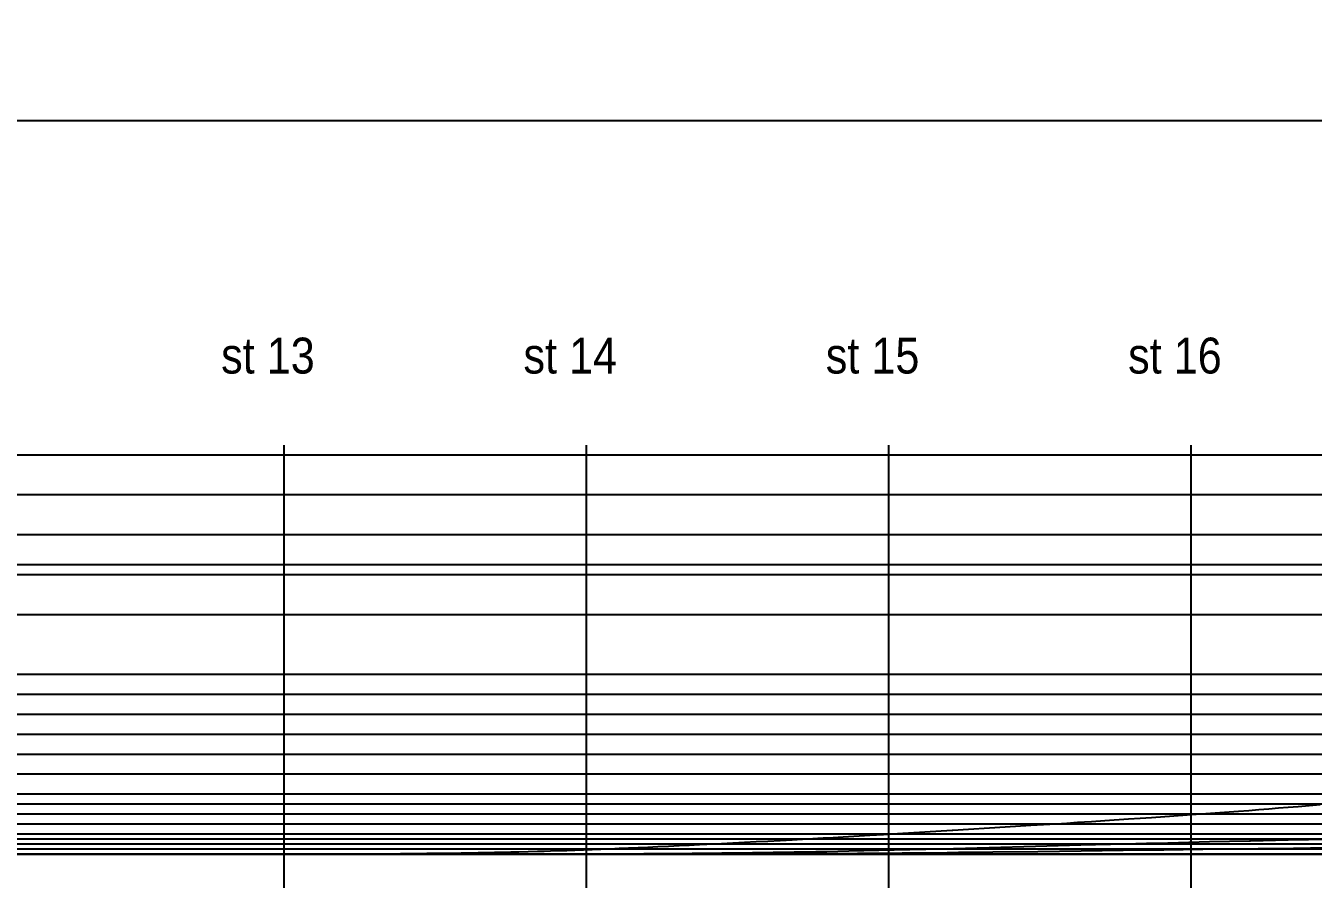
# Model space of a CAD drawing. Header units: millimetres. Extents: x -190954 to 154095, y 101 to 64253.
# Drawn here: x 148.26 to 191.27, y 140.33 to 168.84 of the extents above; entities that cross this region are included whole.
import ezdxf

# ---------------------------------------------------------------- set-up
doc = ezdxf.new("R2010")
doc.units = ezdxf.units.MM
for name, color, linetype in [('B1', 179, 'Continuous'), ('B2', 179, 'Continuous'), ('B3', 179, 'Continuous'), ('B4', 179, 'Continuous'), ('GRID', 179, 'Continuous'), ('WL20', 179, 'Continuous')]:
    doc.layers.add(name, color=color, linetype=linetype)
doc.styles.add('SLDTEXTSTYLE0', font='TXT', dxfattribs={"width": 0.75})
doc.styles.add('SLDTEXTSTYLE5', font='TXT', dxfattribs={"width": 0.9})
doc.dimstyles.new('SLDDIMSTYLE0', dxfattribs={"dimtxt": 3.175, "dimasz": 3.302, "dimexe": 0, "dimexo": 0.0625, "dimgap": 0.79375, "dimtad": 0, "dimtih": 1, "dimtoh": 1, "dimlfac": 1500, "dimrnd": 1e-09, "dimzin": 4, "dimdsep": 46, "dimtxsty": 'SLDTEXTSTYLE0', "dimsah": 1, "dimcen": 0.09, "dimadec": 0, "dimazin": 1, "dimtfac": 1, "dimtofl": 0, "dimtmove": 0, "dimatfit": 3, "dimfxl": 0, "dimfrac": 2, "dimtolj": 1, "dimtzin": 12, "dimarcsym": 0})

# ---------------------------------------------------------------- blocks, each defined once
blk = doc.blocks.new('_D')
at = {"layer": 'WL20'}
for p, q in [((25.597, 126.417), (25.597, 168.839)), ((227.596, 126.417), (227.596, 168.839)), ((25.597, 165.664), (126.8, 165.664)), ((227.596, 165.664), (146.741, 165.664))]:
    blk.add_line(p, q, dxfattribs=at)
for points in [[(25.597, 165.664), (28.899, 165.156), (28.899, 166.172)], [(227.596, 165.664), (224.294, 166.172), (224.294, 165.156)]]:
    blk.add_solid(points, dxfattribs=at)
at = {"layer": 'WL20', "insert": (126.8, 167.237), "char_height": 3.175, "attachment_point": 1, "style": 'SLDTEXTSTYLE0'}
blk.add_mtext('302998.00', dxfattribs=at)

msp = doc.modelspace()

# ---------------------------------------------------------------- linework, layer by layer
at = {"layer": 'B1', "color": 211}
for p, q in [((147.8723607, 141.1652667), (148.4700767, 141.1652667)), ((148.4700767, 141.1652667), (149.1391447, 141.1652667)), ((149.1391447, 141.1652667), (149.916086, 141.1652667)), ((149.916086, 141.1652667), (150.8009, 141.1652667)), ((150.8009, 141.1652667), (151.7935873, 141.1652667)), ((151.7935873, 141.1652667), (152.8941473, 141.1652667)), ((152.8941473, 141.1652667), (154.1025813, 141.1652667)), ((154.1025813, 141.1652667), (155.418888, 141.1652667)), ((155.418888, 141.1652667), (156.8430673, 141.1652667)), ((156.8430673, 141.1652667), (158.3374793, 141.1652667)), ((158.3374793, 141.1652667), (159.864482, 141.1652667)), ((159.864482, 141.1652667), (161.4240747, 141.1652667)), ((161.4240747, 141.1652667), (163.0162587, 141.1652667)), ((163.0162587, 141.1652667), (164.6410333, 141.1652667)), ((164.6410333, 141.1652667), (166.2983987, 141.1652667)), ((166.2983987, 141.1652667), (167.9883547, 141.1652667)), ((167.9883547, 141.1652667), (169.7109013, 141.1652667)), ((169.7109013, 141.1652667), (171.4332193, 141.1652667)), ((171.4332193, 141.1652667), (173.1224893, 141.1652667)), ((173.1224893, 141.1652667), (174.7787113, 141.1652667)), ((174.7787113, 141.1652667), (176.4018853, 141.1652667)), ((176.4018853, 141.1652667), (177.9920113, 141.1652667)), ((177.9920113, 141.1652667), (179.5490893, 141.1652667)), ((179.5490893, 141.1652667), (181.0731193, 141.1652667)), ((181.0731193, 141.1652667), (182.5641013, 141.1652667)), ((182.5641013, 141.1652667), (184.0030333, 141.1652667)), ((184.0030333, 141.1652667), (185.3709133, 141.1652667)), ((185.3709133, 141.1652667), (186.6677413, 141.1652667)), ((186.6677413, 141.1652667), (187.8935167, 141.1652667)), ((187.8935167, 141.1652667), (189.0482407, 141.1652667)), ((189.0482407, 141.1652667), (190.1319127, 141.1652667)), ((190.1319127, 141.1652667), (191.144532, 141.1652667)), ((191.144532, 141.1652667), (192.0860993, 141.1652667))]:
    msp.add_line(p, q, dxfattribs=at)
at = {"layer": 'B2', "color": 211}
for p, q in [((147.895858, 141.1652667), (148.4935593, 141.1652667)), ((148.4935593, 141.1652667), (149.1616453, 141.1652667)), ((149.1616453, 141.1652667), (149.936082, 141.1652667)), ((149.936082, 141.1652667), (150.8170187, 141.1652667)), ((150.8170187, 141.1652667), (151.8047053, 141.1652667)), ((151.8047053, 141.1652667), (152.8994633, 141.1652667)), ((152.8994633, 141.1652667), (154.1016493, 141.1652667)), ((154.1016493, 141.1652667), (155.4116133, 141.1652667)), ((155.4116133, 141.1652667), (156.829668, 141.1652667)), ((156.829668, 141.1652667), (158.3022847, 141.1653107)), ((158.3022847, 141.1653107), (159.5218733, 141.1654053)), ((159.5218733, 141.1654053), (159.7772667, 141.1654313)), ((159.7772667, 141.1654313), (161.255876, 141.1656193)), ((161.255876, 141.1656193), (162.738168, 141.1658733)), ((162.738168, 141.1658733), (164.2230807, 141.166198)), ((164.2230807, 141.166198), (165.70842, 141.1666053)), ((165.70842, 141.1666053), (167.190758, 141.1671133)), ((167.190758, 141.1671133), (168.6652187, 141.167748)), ((168.6652187, 141.167748), (169.3995207, 141.1683207)), ((169.3995207, 141.1683207), (170.1340513, 141.1693347)), ((170.1340513, 141.1693347), (171.258574, 141.1717713)), ((171.258574, 141.1717713), (171.604434, 141.1727413)), ((171.604434, 141.1727413), (173.0778027, 141.1780873)), ((173.0778027, 141.1780873), (173.8161327, 141.1815287)), ((173.8161327, 141.1815287), (174.5558787, 141.1855087)), ((174.5558787, 141.1855087), (175.297306, 141.1900473)), ((175.297306, 141.1900473), (176.0407053, 141.1951667)), ((176.0407053, 141.1951667), (176.7863893, 141.2008913)), ((176.7863893, 141.2008913), (177.534702, 141.2072467)), ((177.534702, 141.2072467), (178.2860087, 141.2142627)), ((178.2860087, 141.2142627), (179.0407173, 141.2219673)), ((179.0407173, 141.2219673), (179.4194773, 141.2260893)), ((179.4194773, 141.2260893), (179.7992553, 141.230396)), ((179.7992553, 141.230396), (180.5621033, 141.2395827)), ((180.5621033, 141.2395827), (182.0667333, 141.2586493)), ((182.0667333, 141.2586493), (183.5204033, 141.2774027)), ((183.5204033, 141.2774027), (184.92358, 141.2956327)), ((184.92358, 141.2956327), (186.276434, 141.3131193)), ((186.276434, 141.3131193), (187.5788193, 141.32964)), ((187.5788193, 141.32964), (188.83026, 141.3449767)), ((188.83026, 141.3449767), (189.4366373, 141.3521347)), ((189.4366373, 141.3521347), (190.029954, 141.35892)), ((190.029954, 141.35892), (190.610056, 141.36531)), ((190.610056, 141.36531), (191.176778, 141.371282)), ((191.176778, 141.371282), (191.7753887, 141.3771273))]:
    msp.add_line(p, q, dxfattribs=at)
at = {"layer": 'B3', "color": 211}
for p, q in [((184.9838867, 141.5111627), (185.704852, 141.5299827)), ((185.704852, 141.5299827), (186.4150507, 141.548176)), ((186.4150507, 141.548176), (187.114258, 141.5656793)), ((187.114258, 141.5656793), (187.8022427, 141.58243)), ((187.8022427, 141.58243), (189.143614, 141.6134393)), ((189.143614, 141.6134393), (189.176572, 141.61417)), ((189.176572, 141.61417), (190.4373107, 141.6407713)), ((190.4373107, 141.6407713), (191.11256, 141.6539893)), ((191.11256, 141.6539893), (191.8695233, 141.6683653)), ((147.9688893, 141.1652667), (148.5671393, 141.1652667)), ((148.5671393, 141.1652667), (149.2330013, 141.1652667)), ((149.2330013, 141.1652667), (150.0004467, 141.1652667)), ((150.0004467, 141.1652667), (150.8698047, 141.1652667)), ((150.8698047, 141.1652667), (151.841806, 141.1652667)), ((151.841806, 141.1652667), (152.9175507, 141.1652667)), ((152.9175507, 141.1652667), (153.380636, 141.1652667)), ((153.380636, 141.1652667), (154.0984173, 141.1652667)), ((154.0984173, 141.1652667), (155.3859427, 141.1652667)), ((155.3859427, 141.1652667), (156.7816613, 141.1652667)), ((156.7816613, 141.1652667), (158.2212767, 141.1654693)), ((158.2212767, 141.1654693), (159.6404573, 141.166032)), ((159.6404573, 141.166032), (161.0396967, 141.1669147)), ((161.0396967, 141.1669147), (162.4181593, 141.168114)), ((162.4181593, 141.168114), (163.773566, 141.1696547)), ((163.773566, 141.1696547), (165.102066, 141.171592)), ((165.102066, 141.171592), (166.3980793, 141.174016)), ((166.3980793, 141.174016), (167.0316347, 141.1754493)), ((167.0316347, 141.1754493), (167.6540853, 141.1770593)), ((167.6540853, 141.1770593), (168.2747887, 141.1792253)), ((168.2747887, 141.1792253), (168.588362, 141.1806587)), ((168.588362, 141.1806587), (168.9041347, 141.18233)), ((168.9041347, 141.18233), (169.2221373, 141.184244)), ((169.2221373, 141.184244), (169.54242, 141.186404)), ((169.54242, 141.186404), (169.8650213, 141.188814)), ((169.8650213, 141.188814), (170.1899907, 141.1914787)), ((170.1899907, 141.1914787), (170.517362, 141.1944013)), ((170.517362, 141.1944013), (170.8471953, 141.1975873)), ((170.8471953, 141.1975873), (171.1795373, 141.2010413)), ((171.1795373, 141.2010413), (171.5144447, 141.204768)), ((171.5144447, 141.204768), (171.8519573, 141.2087727)), ((171.8519573, 141.2087727), (172.1921467, 141.2130607)), ((172.1921467, 141.2130607), (172.535066, 141.2176367)), ((172.535066, 141.2176367), (172.88078, 141.2225067)), ((172.88078, 141.2225067), (173.22934, 141.2276773)), ((173.22934, 141.2276773), (173.5808233, 141.2331533)), ((173.5808233, 141.2331533), (173.935294, 141.238942)), ((173.935294, 141.238942), (174.2928253, 141.2450493)), ((174.2928253, 141.2450493), (174.653482, 141.251482)), ((174.653482, 141.251482), (175.017348, 141.258248)), ((175.017348, 141.258248), (175.384498, 141.2653533)), ((175.384498, 141.2653533), (175.755014, 141.2728067)), ((175.755014, 141.2728067), (177.2587147, 141.3059307)), ((177.2587147, 141.3059307), (177.2724433, 141.306254)), ((177.2724433, 141.306254), (178.8509407, 141.3459407)), ((178.8509407, 141.3459407), (180.442986, 141.3887753)), ((180.442986, 141.3887753), (181.996456, 141.4309327)), ((181.996456, 141.4309327), (183.5105047, 141.4719047)), ((183.5105047, 141.4719047), (184.9838867, 141.5111627))]:
    msp.add_line(p, q, dxfattribs=at)
at = {"layer": 'B4', "color": 211}
for p, q in [((190.766014, 142.7618327), (191.503964, 142.8261333)), ((185.4894927, 142.3664967), (185.8729947, 142.3926673)), ((185.8729947, 142.3926673), (187.3612867, 142.4972767)), ((187.3612867, 142.4972767), (187.5314973, 142.5095913)), ((187.5314973, 142.5095913), (188.7753307, 142.602158)), ((188.7753307, 142.602158), (189.1170727, 142.6284653)), ((189.1170727, 142.6284653), (189.4540613, 142.6548147)), ((189.4540613, 142.6548147), (189.786274, 142.681206)), ((189.786274, 142.681206), (190.113686, 142.7076387)), ((190.113686, 142.7076387), (190.4292193, 142.7335693)), ((190.4292193, 142.7335693), (190.766014, 142.7618327)), ((177.378378, 141.8538367), (179.2105213, 141.965526)), ((179.2105213, 141.965526), (179.231498, 141.9668113)), ((179.231498, 141.9668113), (180.9785887, 142.0747913)), ((180.9785887, 142.0747913), (181.8377173, 142.128636)), ((181.8377173, 142.128636), (182.679834, 142.1820367)), ((182.679834, 142.1820367), (183.0407067, 142.2051413)), ((183.0407067, 142.2051413), (183.3982873, 142.2281807)), ((183.3982873, 142.2281807), (183.8579367, 142.2580287)), ((183.8579367, 142.2580287), (184.311952, 142.2877927)), ((184.311952, 142.2877927), (185.101468, 142.3403007)), ((185.101468, 142.3403007), (185.4894927, 142.3664967)), ((170.7726507, 141.483864), (171.507522, 141.521198)), ((171.507522, 141.521198), (171.8845333, 141.5408113)), ((171.8845333, 141.5408113), (172.2679573, 141.561058)), ((172.2679573, 141.561058), (172.6578173, 141.5819393)), ((172.6578173, 141.5819393), (173.0541373, 141.6034567)), ((173.0541373, 141.6034567), (173.4569407, 141.6256113)), ((173.4569407, 141.6256113), (173.8662527, 141.6484047)), ((173.8662527, 141.6484047), (174.378218, 141.677292)), ((174.378218, 141.677292), (174.900102, 141.7071467)), ((174.900102, 141.7071467), (175.2326413, 141.726374)), ((175.2326413, 141.726374), (175.5691187, 141.7459827)), ((175.5691187, 141.7459827), (176.4603233, 141.7986253)), ((176.4603233, 141.7986253), (176.9159773, 141.82591)), ((176.9159773, 141.82591), (177.378378, 141.8538367)), ((147.70691, 141.165408), (148.2802027, 141.1654747)), ((148.2802027, 141.1654747), (148.788184, 141.165564)), ((148.788184, 141.165564), (148.8862827, 141.1655853)), ((148.8862827, 141.1655853), (149.550538, 141.16573)), ((149.550538, 141.16573), (150.2965307, 141.1658667)), ((150.2965307, 141.1658667), (151.1226727, 141.165978)), ((151.1226727, 141.165978), (152.0280687, 141.1660493)), ((152.0280687, 141.1660493), (153.0126433, 141.16607)), ((153.0126433, 141.16607), (154.0773253, 141.1660327)), ((154.0773253, 141.1660327), (155.224298, 141.1659367)), ((155.224298, 141.1659367), (156.4573747, 141.1657893)), ((156.4573747, 141.1657893), (157.09385, 141.1660847)), ((157.09385, 141.1660847), (157.4101273, 141.166514)), ((157.4101273, 141.166514), (157.7250067, 141.167128)), ((157.7250067, 141.167128), (158.0384213, 141.167926)), ((158.0384213, 141.167926), (158.3503067, 141.1689067)), ((158.3503067, 141.1689067), (158.6605973, 141.1700707)), ((158.6605973, 141.1700707), (158.969232, 141.1714187)), ((158.969232, 141.1714187), (159.2761507, 141.1729507)), ((159.2761507, 141.1729507), (159.5812967, 141.1746707)), ((159.5812967, 141.1746707), (159.8846153, 141.1765793)), ((159.8846153, 141.1765793), (160.186056, 141.178682)), ((160.186056, 141.178682), (160.4855733, 141.180982)), ((160.4855733, 141.180982), (160.7831253, 141.1834853)), ((160.7831253, 141.1834853), (161.078676, 141.1861973)), ((161.078676, 141.1861973), (161.3721927, 141.1891247)), ((161.3721927, 141.1891247), (161.663652, 141.192276)), ((161.663652, 141.192276), (161.9530347, 141.19566)), ((161.9530347, 141.19566), (162.240328, 141.199286)), ((162.240328, 141.199286), (162.5255287, 141.2031647)), ((162.5255287, 141.2031647), (162.8086393, 141.2073073)), ((162.8086393, 141.2073073), (163.089672, 141.2117267)), ((163.089672, 141.2117267), (163.3686453, 141.216436)), ((163.3686453, 141.216436), (163.645588, 141.2214487)), ((163.645588, 141.2214487), (163.9205367, 141.22678)), ((163.9205367, 141.22678), (164.193538, 141.2324447)), ((164.193538, 141.2324447), (164.464646, 141.2384593)), ((164.464646, 141.2384593), (164.733924, 141.2448407)), ((164.733924, 141.2448407), (165.0447553, 141.2527413)), ((165.0447553, 141.2527413), (165.3533387, 141.2611867)), ((165.3533387, 141.2611867), (165.574336, 141.267624)), ((165.574336, 141.267624), (165.794296, 141.274368)), ((165.794296, 141.274368), (166.0593613, 141.282906)), ((166.0593613, 141.282906), (166.3304813, 141.29204)), ((166.3304813, 141.29204), (166.6076767, 141.3017733)), ((166.6076767, 141.3017733), (166.8909653, 141.312108)), ((166.8909653, 141.312108), (167.1803667, 141.3230473)), ((167.1803667, 141.3230473), (167.4758993, 141.3345927)), ((167.4758993, 141.3345927), (167.7775813, 141.346746)), ((167.7775813, 141.346746), (168.0854333, 141.3595107)), ((168.0854333, 141.3595107), (168.3994727, 141.3728887)), ((168.3994727, 141.3728887), (168.7197193, 141.3868813)), ((168.7197193, 141.3868813), (169.0461933, 141.4014913)), ((169.0461933, 141.4014913), (169.3789127, 141.41672)), ((169.3789127, 141.41672), (169.7284927, 141.43307)), ((169.7284927, 141.43307), (170.084754, 141.4500827)), ((170.084754, 141.4500827), (170.4257313, 141.4666793)), ((170.4257313, 141.4666793), (170.7726507, 141.483864))]:
    msp.add_line(p, q, dxfattribs=at)
at = {"layer": 'GRID', "color": 135}
for p, q in [((251.23, 154.4986), (21.19727, 154.4986)), ((156.8972667, 125.1466667), (156.8972667, 154.8319333)), ((166.9972727, 125.1466667), (166.9972727, 154.8319333)), ((177.0972687, 125.1466667), (177.0972687, 154.8319333)), ((187.1972647, 125.1466667), (187.1972647, 154.8319333)), ((251.23, 153.1652667), (21.19727, 153.1652667)), ((251.23, 151.8319333), (21.19727, 151.8319333)), ((251.23, 150.4986), (21.19727, 150.4986)), ((251.23, 149.1652667), (21.19727, 149.1652667)), ((251.23, 147.1652667), (21.19727, 147.1652667)), ((251.23, 146.4986), (21.19727, 146.4986)), ((251.23, 145.8319333), (21.19727, 145.8319333)), ((251.23, 145.1652667), (21.19727, 145.1652667)), ((251.23, 144.4986), (21.19727, 144.4986)), ((251.23, 143.8319333), (21.19727, 143.8319333)), ((251.23, 143.1652667), (21.19727, 143.1652667)), ((251.23, 142.8319333), (21.19727, 142.8319333)), ((251.23, 142.4986), (21.19727, 142.4986)), ((251.23, 142.1652667), (21.19727, 142.1652667)), ((251.23, 141.8319333), (21.19727, 141.8319333)), ((251.23, 141.6652667), (21.19727, 141.6652667)), ((251.23, 141.4986), (21.19727, 141.4986)), ((251.23, 141.3319333), (21.19727, 141.3319333)), ((251.23, 141.1652667), (21.19727, 141.1652667))]:
    msp.add_line(p, q, dxfattribs=at)
at = {"layer": 'GRID', "color": 2}
msp.add_line((251.23, 150.8319333), (21.19727, 150.8319333), dxfattribs=at)
at = {"layer": 'GRID', "color": 255}
msp.add_line((251.23, 141.1652667), (21.19727, 141.1652667), dxfattribs=at)

# ---------------------------------------------------------------- texts
at = {"layer": 'GRID', "color": 255, "char_height": 1.198504, "attachment_point": 1, "style": 'SLDTEXTSTYLE5'}
for s, insert in [('st 13', (154.7866691, 158.419676)), ('st 14', (164.8866751, 158.419676)), ('st 15', (174.9866711, 158.419676)), ('st 16', (185.0866671, 158.419676))]:
    msp.add_mtext(s, dxfattribs=dict(at, insert=insert))

# ---------------------------------------------------------------- dimensions: what is measured, and where the dimension line sits
at = {"layer": 'WL20'}
dim = msp.add_linear_dim(base=(25.5972687, 165.6644439), p1=(227.595936, 125.1466667), p2=(25.5972687, 125.1466667), dimstyle='SLDDIMSTYLE0', dxfattribs=at)
dim.commit()
dim.dimension.update_dxf_attribs({"geometry": '_D', "text_midpoint": (136.7707445, 165.6644439), "dimtype": 160})

doc.saveas('drawing.dxf')
